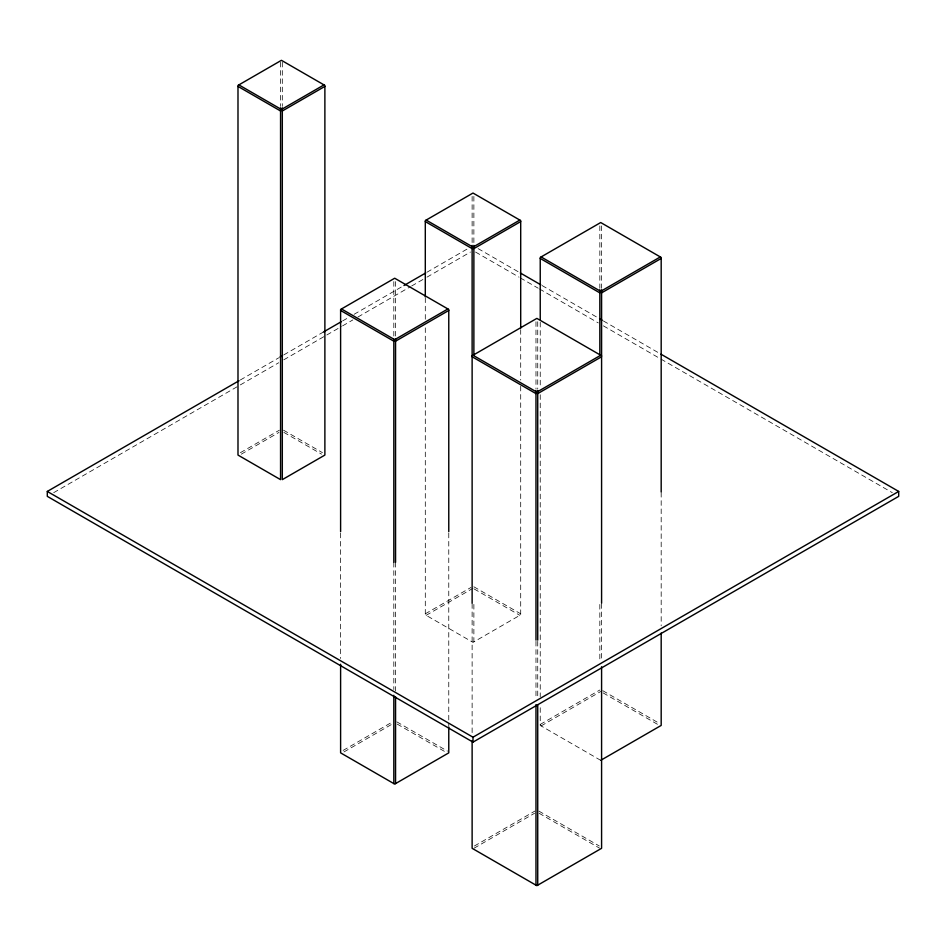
<?xml version="1.0" encoding="UTF-8"?>
<svg xmlns="http://www.w3.org/2000/svg" width="946" height="946" viewBox="0 0 946 946"><rect width="100%" height="100%" fill="white"/><g stroke="black" fill="none" stroke-linecap="round" stroke-linejoin="round"><path stroke-width="0.71" stroke-dasharray="4.73 3.55" d="M240.331 379.985L278.692 357.848M283.8 354.892L323.426 332.011M342.606 320.942L349.003 317.253M354.111 314.297L402.689 286.248M426.977 272.223L467.892 248.609M53.697 492.665L239.054 385.637M240.331 384.904L278.692 362.756M283.8 359.811L341.329 326.595M342.606 325.862L352.834 319.949M357.943 317.005L410.363 286.744M411.64 285.999L425.7 277.888M426.977 277.143L470.446 252.05M240.426 452.661L279.354 430.194M241.301 454.163L278.999 432.393M425.298 613.824L470.954 587.466M426.173 615.326L473 588.294M343.138 750.403L392.555 721.869M344.013 751.904L392.152 724.104M540.237 724.423L599.835 690.012M541.112 725.925L600.71 691.514M474.407 845.996L534.845 811.1M474.135 848.16L534.573 813.264M478.108 248.609L519.023 272.223M542.034 285.515L598.286 317.986M603.394 320.942L659.646 353.414M475.554 252.05L519.023 277.143M520.3 277.888L538.203 288.211M539.48 288.956L598.286 322.905M603.394 325.862L659.646 358.333M660.923 359.066L892.303 492.665M283.516 430.194L322.444 452.661M283.871 432.393L321.569 454.163M473.875 586.792L520.702 613.824M474.171 588.968L519.827 615.326M602.791 690.71L659.965 723.725M603.146 692.921L657.872 724.53M600.71 760.336L540.237 725.428L540.237 705.574M396.823 721.869L447.505 751.136M397.225 724.104L445.365 751.904M538.865 811.1L599.303 845.996M539.137 813.264L599.575 848.16M661.183 492.381L661.183 625.803M601.585 225.928L601.585 288.294M601.585 603.678L601.585 661.219M599.835 225.928L599.835 288.294M599.835 604.447L599.835 661.219M540.237 322.255L540.237 387.966M540.237 394.766L540.237 696.871M537.73 321.746L537.73 389.113M537.73 641.341L537.73 697.438M535.98 321.746L535.98 389.113M535.98 641.341L535.98 697.438M520.702 329.61L520.702 380.032M520.702 386.228L520.702 614.829L473 642.369L425.298 614.829L425.298 325.731M473.875 196.425L473.875 243.962M473.875 604.411L473.875 641.861M472.125 196.425L472.125 243.962M472.125 603.678L472.125 734.096M448.771 533.106L448.771 726.008M425.298 297.919L425.298 320.978M395.558 281.612L395.558 337.627M395.558 562.385L395.558 690.97M393.82 281.612L393.82 337.627M393.82 562.385L393.82 689.539M340.607 533.106L340.607 658.499M282.31 62.247L282.31 106.366M280.56 62.247L280.56 106.366"/><path stroke-width="1.42" d="M324.005 84.892L281.435 109.476L238.865 84.892M282.31 110.978L324.88 86.405M660.923 354.159L898.7 491.435L898.7 496.354L473 742.125L47.3 496.354L47.3 491.435L239.054 380.73M279.969 357.103L282.523 355.625M323.426 332.011L341.329 321.675M403.966 285.515L425.7 272.968M519.827 220.075L473 247.107L426.173 220.075M473.875 248.621L520.702 221.577M447.907 308.952L394.695 339.673L341.482 308.952M395.558 341.187L448.771 310.465M472.125 355.755L536.855 318.388L601.585 355.755M660.308 256.945L600.71 291.344L541.112 256.945M601.585 292.858L661.183 258.447M600.71 355.247L536.855 392.117L473 355.247M537.73 393.619L601.585 356.76M47.3 491.435L473 737.206L898.7 491.435M600.71 760.336L661.183 725.428L661.183 633.051M540.237 258.447L599.835 292.858M237.99 86.405L280.56 110.978M520.3 272.968L540.757 284.781M599.563 318.731L602.117 320.197M425.298 221.577L472.125 248.621M472.125 356.76L535.98 393.619M340.607 310.465L393.82 341.187M661.183 491.932L661.183 257.442L600.71 222.535L540.237 257.442L540.237 319.358M601.585 289.748L601.585 603.252M601.585 666.741L601.585 848.314L536.855 885.681L472.125 848.314L472.125 740.836M599.835 289.748L599.835 355.01M537.73 390.544L537.73 640.123M537.73 704.604L537.73 885.184M535.98 390.544L535.98 640.123M535.98 704.604L535.98 885.184M520.702 328.179L520.702 220.572L473 193.043L425.298 220.572L425.298 296.926M473.875 245.392L473.875 355.211M473 737.206L473 742.125M472.125 245.392L472.125 603.252M448.771 531.664L448.771 309.46L394.695 278.23L340.607 309.46L340.607 531.664M448.771 727.013L448.771 752.862L394.695 784.092L340.607 752.862L340.607 664.246M395.558 339.07L395.558 562.385M395.558 696.717L395.558 783.584M393.82 339.07L393.82 562.385M393.82 695.286L393.82 783.584M282.31 107.797L282.31 479.646L324.88 455.073L324.88 85.4L281.435 60.319L237.99 85.4L237.99 455.073L280.56 479.646L280.56 107.797"/></g></svg>
